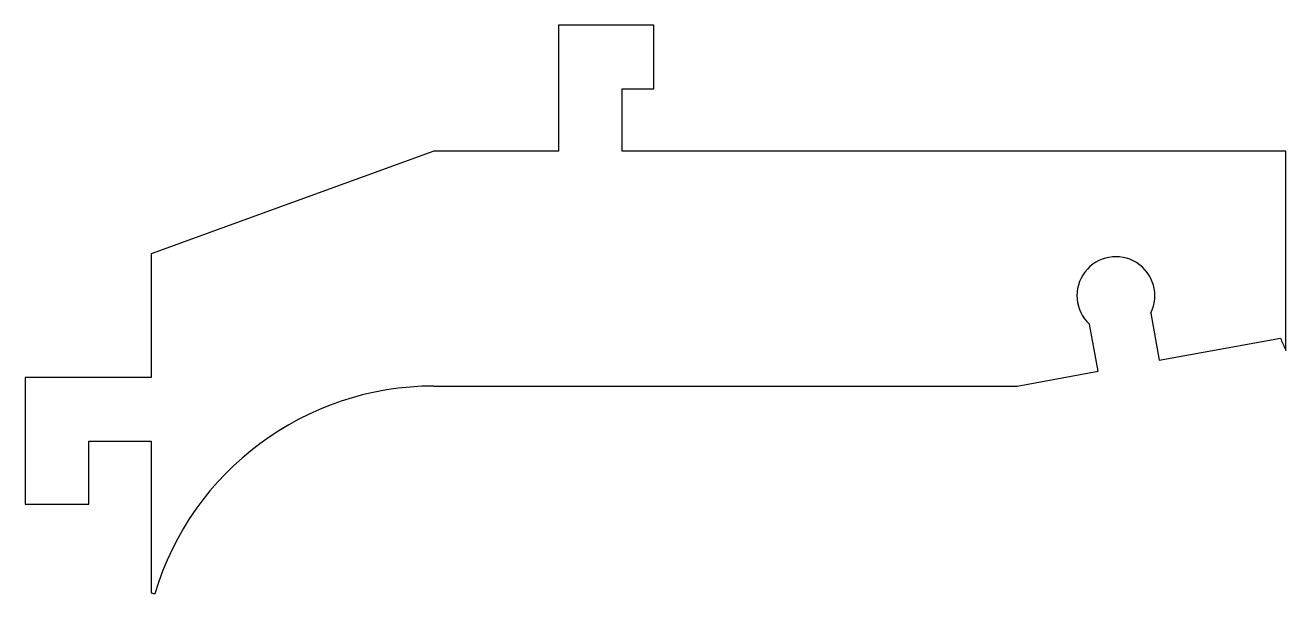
# Model space of a CAD drawing. Header units: millimetres. Extents: x -40.1 to 40.1, y -18.1 to 18.1.
import ezdxf

# ---------------------------------------------------------------- set-up
doc = ezdxf.new("R2010")
doc.units = ezdxf.units.MM
doc.layers.get('0').update_dxf_attribs({"linetype": 'CONTINUOUS'})

msp = doc.modelspace()

# ---------------------------------------------------------------- linework, layer by layer
for p, q in [((-0.113, 18.063), (-6.163, 18.063)), ((-6.163, 18.063), (-6.163, 10.063)), ((-0.113, 14.013), (-0.113, 18.063)), ((-2.113, 10.063), (-2.113, 14.013)), ((-2.113, 14.013), (-0.113, 14.013)), ((-14.083, 10.063), (-32.055, 3.539)), ((-6.163, 10.063), (-14.083, 10.063)), ((40.055, 10.063), (-2.113, 10.063)), ((40.055, -2.604), (40.055, 10.063)), ((-32.055, 3.539), (-32.055, -4.327)), ((31.47, -0.236), (32.014, -3.221)), ((28.128, -3.929), (27.584, -0.945)), ((32.014, -3.221), (39.72, -1.816)), ((22.981, -4.867), (28.128, -3.929)), ((-32.055, -4.327), (-40.055, -4.327)), ((-40.055, -4.327), (-40.055, -12.377)), ((-14.079, -4.867), (22.981, -4.867)), ((-36.005, -12.377), (-36.005, -8.377)), ((-36.005, -8.377), (-32.055, -8.377)), ((-32.055, -8.377), (-32.055, -18.002)), ((-40.055, -12.377), (-36.005, -12.377)), ((-32.055, -18.002), (-31.828, -18.069))]:
    msp.add_line(p, q)
for centre, radius, start, end in [((29.26, 0.877), 2.475, -26.73118, 227.39359), ((-14.079, -23.399), 18.532, 90, 163.28462)]:
    msp.add_arc(centre, radius, start, end)
msp.add_open_spline([(39.72, -1.816), (39.816, -2.044), (39.912, -2.269), (40.007, -2.492), (40.023, -2.529), (40.039, -2.566), (40.055, -2.604)], degree=3, knots=[-0.999769173, -0.999769173, -0.999769173, -0.999769173, -0.991236737, -0.991236737, -0.991236737, -0.989811907, -0.989811907, -0.989811907, -0.989811907])

doc.saveas('drawing.dxf')
